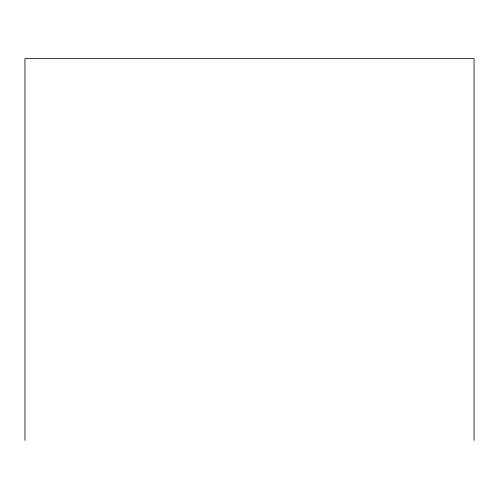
<?xml version="1.0" encoding="UTF-8"?>
<svg xmlns="http://www.w3.org/2000/svg" width="499" height="499" viewBox="0 0 499 499"><rect width="100%" height="100%" fill="white"/><g stroke="black" fill="none" stroke-linecap="round" stroke-linejoin="round"><path stroke-width="0.75" d="M474.05 440.361L474.05 58.639L24.95 58.639L24.95 440.361"/></g></svg>
